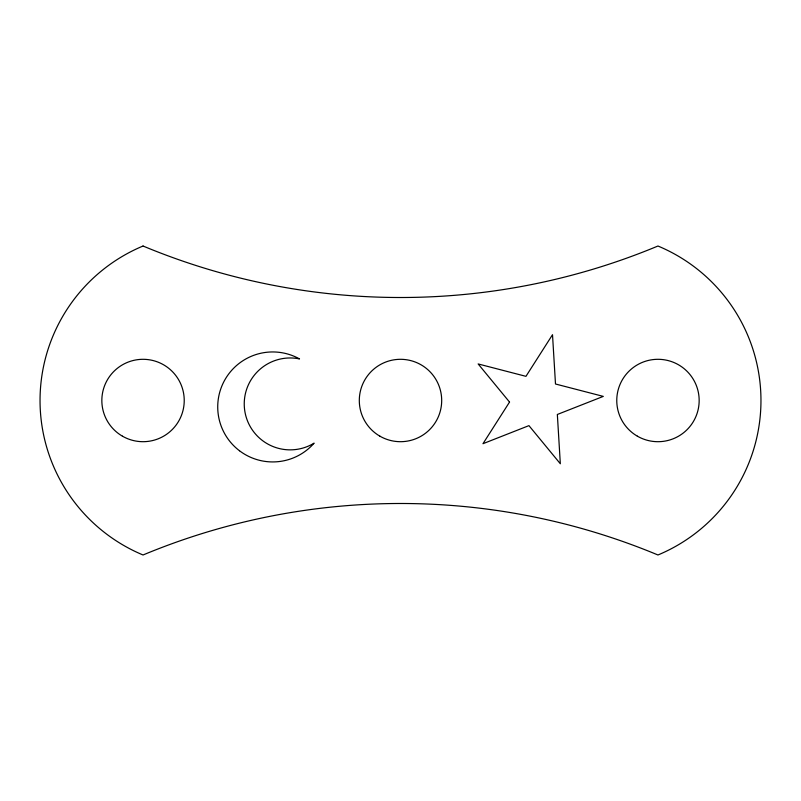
<?xml version="1.0" encoding="UTF-8"?>
<svg xmlns="http://www.w3.org/2000/svg" width="801" height="801" viewBox="0 0 801 801"><rect width="100%" height="100%" fill="white"/><g stroke="black" fill="none" stroke-linecap="round" stroke-linejoin="round"><path stroke-width="1.2" d="M509.536 402.072L482.983 443.704L528.94 425.631L560.33 463.759L557.346 414.467L603.303 396.395L555.493 383.999L552.51 334.708L525.957 376.34L478.147 363.944L509.536 402.072M143.039 246.017A167.349 167.349 0 0 0 143.039 554.983A669.406 669.406 0 0 1 657.961 554.983A167.349 167.349 0 0 0 657.961 246.017A669.406 669.406 0 0 1 143.039 246.017M239.499 450.763A54.989 54.989 0 0 0 314.112 443.143A45.947 45.947 0 0 1 244.916 411.764A45.947 45.947 0 0 1 299.514 358.918A54.989 54.989 0 0 0 226.683 376.86A54.989 54.989 0 0 0 239.499 450.763M122.443 436.175A41.191 41.191 0 0 0 184.23 400.5A41.191 41.191 0 0 0 122.443 364.825A41.191 41.191 0 0 0 122.443 436.175M379.904 436.175A41.191 41.191 0 0 0 441.691 400.5A41.191 41.191 0 0 0 379.904 364.825A41.191 41.191 0 0 0 379.904 436.175M637.366 436.175A41.191 41.191 0 0 0 699.163 400.5A41.191 41.191 0 0 0 637.366 364.825A41.191 41.191 0 0 0 637.366 436.175"/></g></svg>
